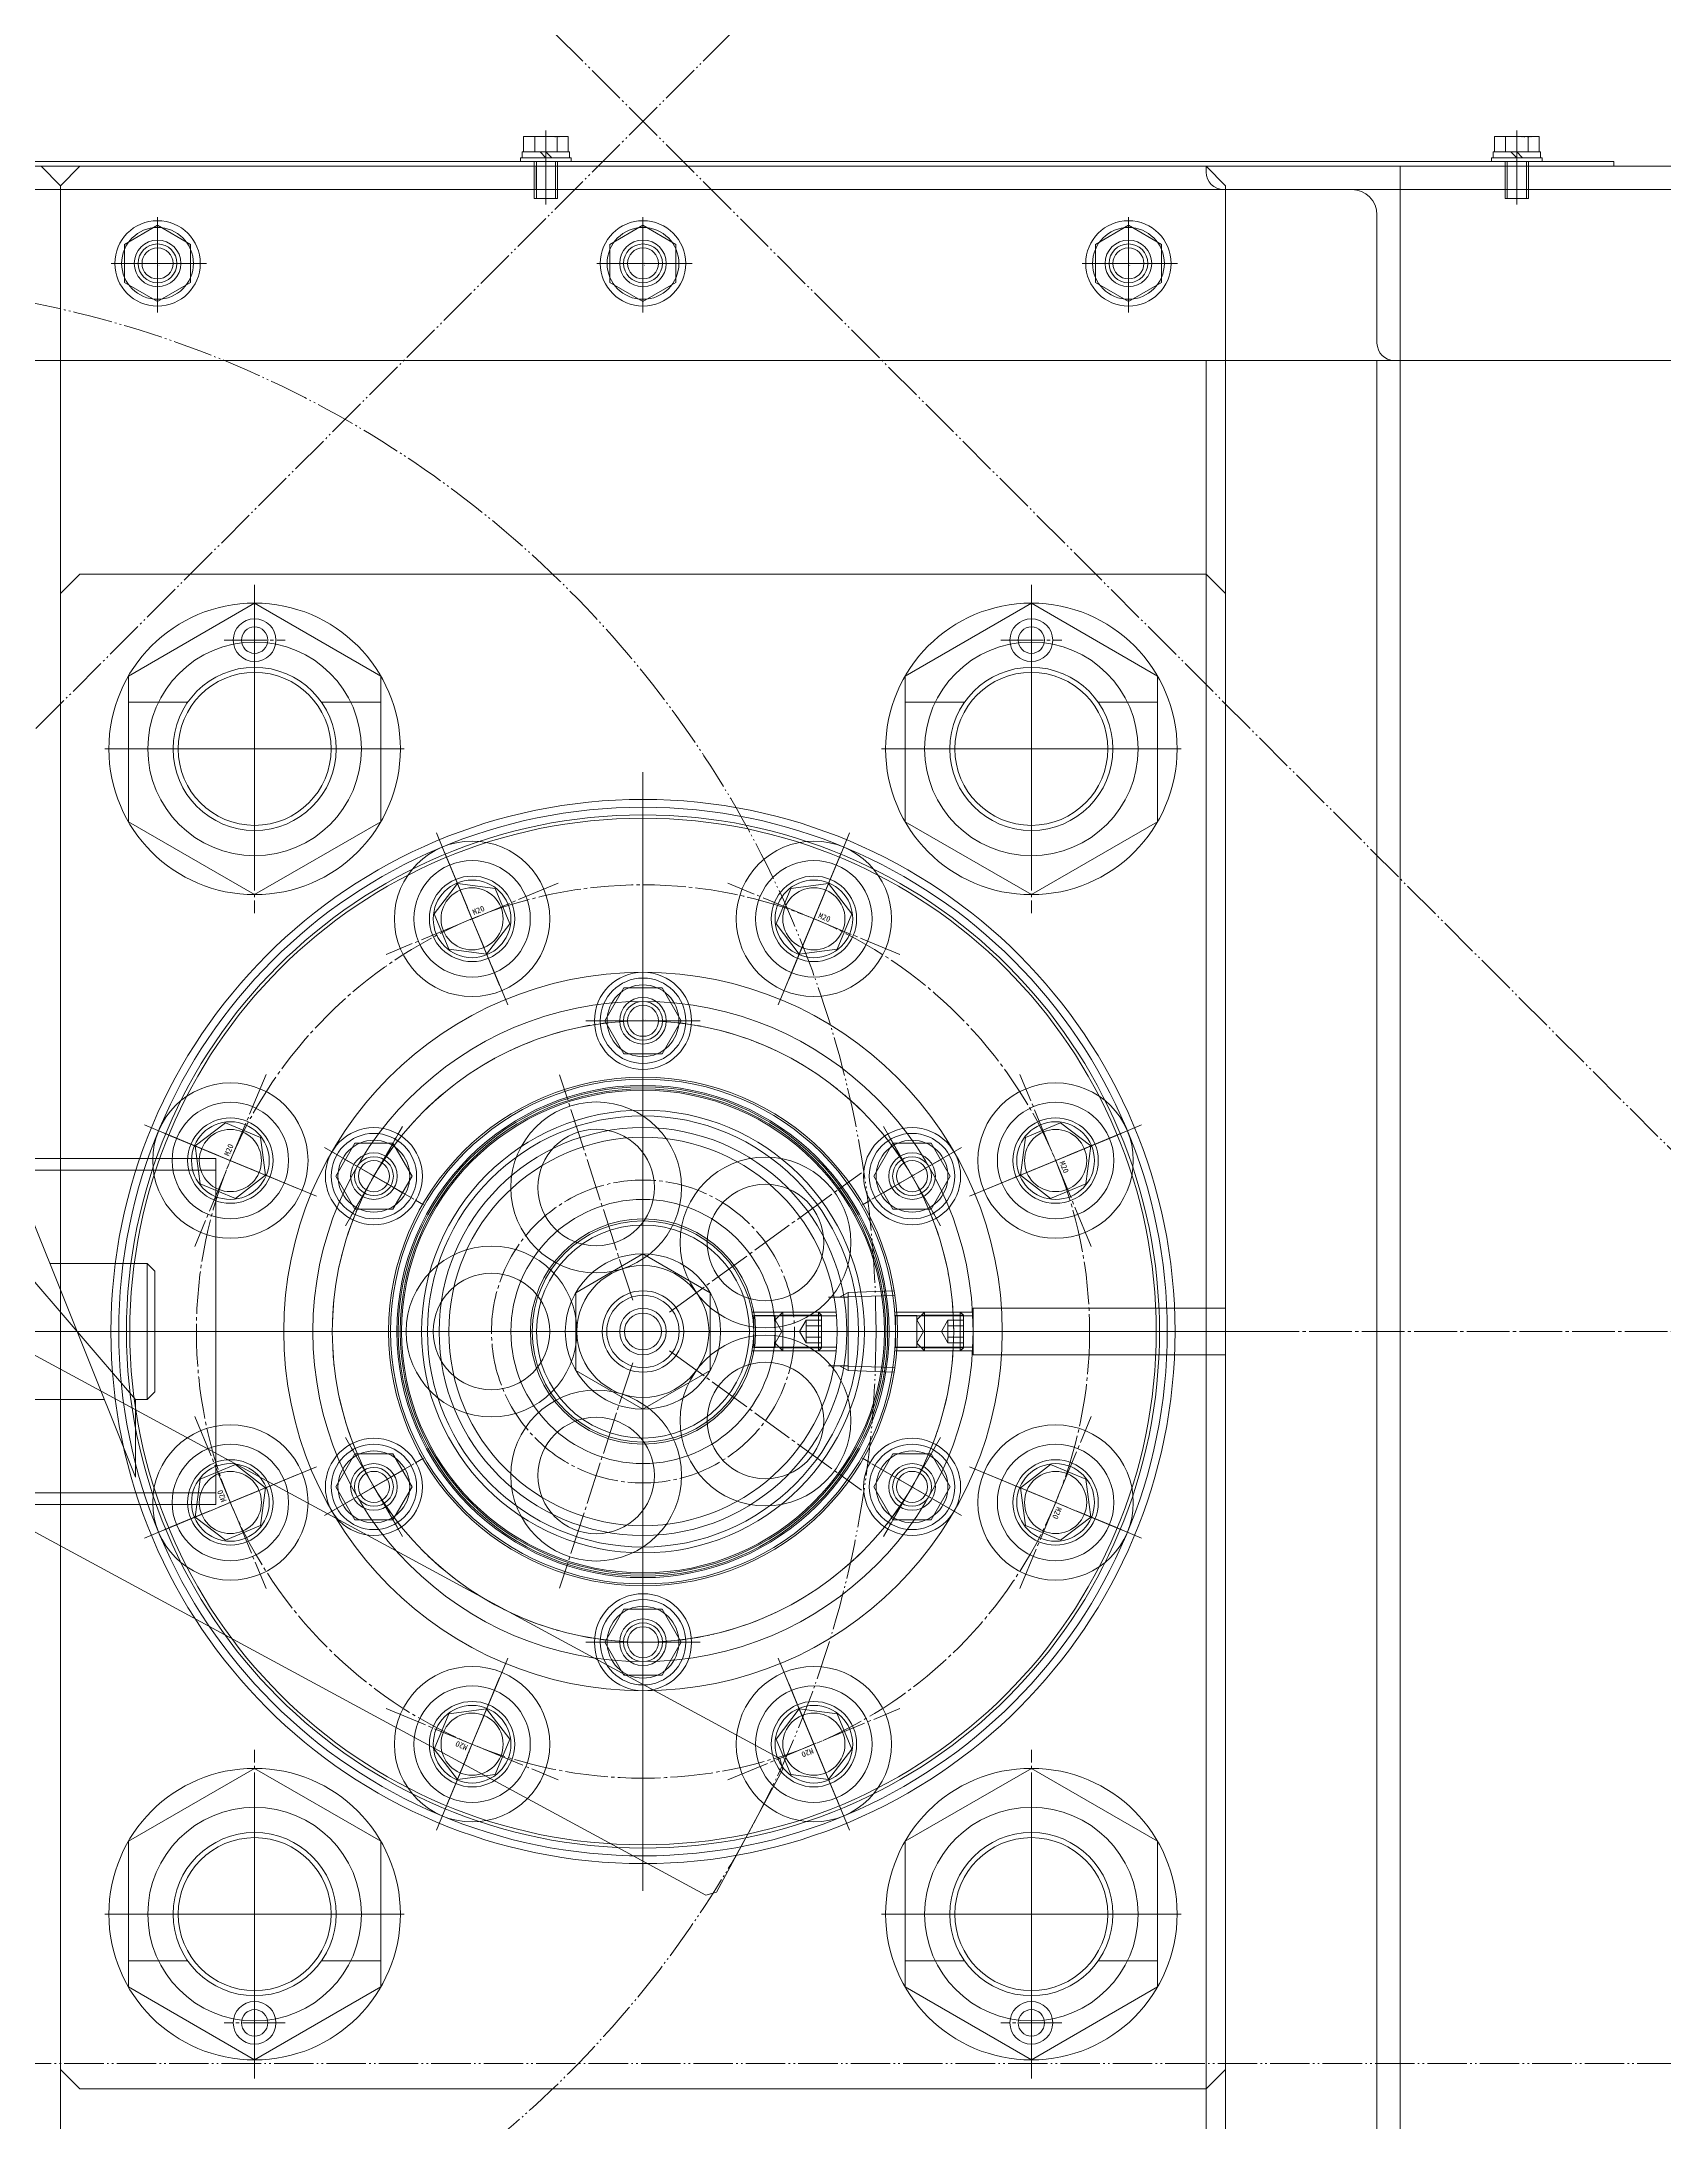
# Model space of a CAD drawing. Units: millimetres at full size. Extents: x -21196 to 21204, y -11807 to 11807.
# Drawn here: x -6504 to -6087, y -64 to 472 of the extents above; entities that cross this region are included whole.
import ezdxf
from ezdxf.enums import TextEntityAlignment as Align

# ---------------------------------------------------------------- set-up
doc = ezdxf.new("R2010")
doc.units = ezdxf.units.MM
doc.header["$LTSCALE"] = 0.5
doc.linetypes.add('USER3', pattern=[26.999999, 20.299999, -1.7, 0.8, -1.7, 0.8, -1.7])
doc.linetypes.add('USER4', pattern=[27.1, 22, -1.7, 1.7, -1.7])
doc.layers.add('1-0_設備-5(241129配置図菊池追記(立面図).jww)(機器配置図 260128.dwg)', color=7, linetype='Continuous', lineweight=9)
doc.styles.add('ＭＳ ゴシック', font='')
doc.styles.get('ＭＳ ゴシック').set_extended_font_data('MS Gothic')

msp = doc.modelspace()

# ---------------------------------------------------------------- linework, layer by layer
at = {"layer": '1-0_設備-5(241129配置図菊池追記(立面図).jww)(機器配置図 260128.dwg)', "linetype": 'USER3'}
for p, q in [((-5849.5977, 951.4248), (-6849.5977, -48.5752)), ((-5849.5977, -48.5752), (-6849.5977, 951.4248))]:
    msp.add_line(p, q, dxfattribs=at)
at = {"layer": '1-0_設備-5(241129配置図菊池追記(立面図).jww)(機器配置図 260128.dwg)'}
for p, q in [((-6377.4844, 443.5529), (-6377.4844, 447.5529)), ((-6371.711, 443.5529), (-6371.711, 447.5529)), ((-6368.8242, 443.5529), (-6368.8242, 447.5529)), ((-6127.4844, 443.5529), (-6127.4844, 447.5529)), ((-6121.711, 443.5529), (-6121.711, 447.5529)), ((-6118.8242, 443.5529), (-6118.8242, 447.5529)), ((-6381.0977, 442.0529), (-6368.0977, 442.0529)), ((-6381.0977, 442.0529), (-6381.0977, 441.0529)), ((-6381.0977, 441.0529), (-6368.0977, 441.0529)), ((-6380.6977, 443.5529), (-6380.6977, 442.0529)), ((-6368.4977, 443.5529), (-6380.6977, 443.5529)), ((-6377.5977, 431.5529), (-6377.5977, 441.0529)), ((-6377.5977, 433.8528), (-6377.5977, 439.8529)), ((-6377.0977, 433.8528), (-6377.0977, 439.8529)), ((-6377.0562, 431.5529), (-6377.0562, 441.0529)), ((-6374.5977, 442.0529), (-6376.0977, 443.5529)), ((-6374.5977, 443.5529), (-6373.0977, 442.0529)), ((-6372.1392, 431.5529), (-6372.1392, 441.0529)), ((-6372.0977, 433.8528), (-6372.0977, 439.8529)), ((-6371.5977, 431.5529), (-6371.5977, 441.0529)), ((-6371.5977, 433.8528), (-6371.5977, 439.8529)), ((-6368.4977, 442.0529), (-6368.4977, 443.5529)), ((-6368.0977, 441.0529), (-6368.0977, 442.0529)), ((-6204.5977, 438.3529), (-6204.5977, 439.8529)), ((-6154.5977, 439.8529), (-6204.5977, 439.8529)), ((-6154.5977, 439.8529), (-6154.5977, 389.8529)), ((-6131.0977, 442.0529), (-6118.0977, 442.0529)), ((-6131.0977, 442.0529), (-6131.0977, 441.0529)), ((-6131.0977, 441.0529), (-6118.0977, 441.0529)), ((-6130.6977, 443.5529), (-6130.6977, 442.0529)), ((-6118.4977, 443.5529), (-6130.6977, 443.5529)), ((-6127.5977, 431.5529), (-6127.5977, 441.0529)), ((-6127.5977, 433.8528), (-6127.5977, 439.8529)), ((-6127.0977, 433.8528), (-6127.0977, 439.8529)), ((-6127.0562, 431.5529), (-6127.0562, 441.0529)), ((-6124.5977, 442.0529), (-6126.0977, 443.5529)), ((-6124.5977, 443.5529), (-6123.0977, 442.0529)), ((-6122.1392, 431.5529), (-6122.1392, 441.0529)), ((-6122.0977, 433.8528), (-6122.0977, 439.8529)), ((-6121.5977, 431.5529), (-6121.5977, 441.0529)), ((-6121.5977, 433.8528), (-6121.5977, 439.8529)), ((-6118.4977, 442.0529), (-6118.4977, 443.5529)), ((-6118.0977, 441.0529), (-6118.0977, 442.0529)), ((-5749.5977, 433.8528), (-6949.5977, 433.8528)), ((-6377.5977, 431.5529), (-6371.5977, 431.5529)), ((-6167.0977, 433.8529), (-6200.0977, 433.8529)), ((-6127.5977, 431.5529), (-6121.5977, 431.5529)), ((-6160.5977, 394.3529), (-6160.5977, 427.3529)), ((-6160.5977, -110.1472), (-6160.5977, 389.8529)), ((-6156.0977, 389.8529), (-6154.5977, 389.8529)), ((-6154.5977, -110.1471), (-6154.5977, 389.8529)), ((-6482.0977, 301.8529), (-6466.8314, 301.8529)), ((-6482.0977, 301.8529), (-6466.8314, 301.8529)), ((-6417.0977, 301.8529), (-6432.364, 301.8529)), ((-6417.0977, 301.8529), (-6432.364, 301.8529)), ((-6282.0977, 301.8529), (-6266.8314, 301.8529)), ((-6282.0977, 301.8529), (-6266.8314, 301.8529)), ((-6217.0977, 301.8529), (-6232.364, 301.8529)), ((-6217.0977, 301.8529), (-6232.364, 301.8529)), ((-6999.5977, 184.4029), (-6459.5977, 184.4029)), ((-6459.5977, 95.3029), (-6459.5977, 184.4029)), ((-7049.5977, 181.4029), (-6459.5977, 181.4029)), ((-6510.2977, 157.3555), (-6480.2977, 122.3557)), ((-6477.2977, 157.3529), (-6502.2977, 157.3555)), ((-6475.2977, 155.3529), (-6477.2977, 157.3529)), ((-6477.2977, 122.3529), (-6477.2977, 157.3529)), ((-6475.2977, 155.3529), (-6475.2977, 124.3529)), ((-6296.7977, 149.9335), (-6284.9369, 150.3041)), ((-6299.8483, 144.8529), (-6321.5397, 144.8529)), ((-6304.4097, 144.8529), (-6313.5977, 144.8529)), ((-6313.5977, 144.8529), (-6313.5977, 134.8529)), ((-6303.5977, 144.0409), (-6304.4097, 144.8529)), ((-6304.4097, 144.8529), (-6304.4097, 134.8529)), ((-6296.7977, 148.6529), (-6301.8477, 148.6529)), ((-6296.7977, 149.9335), (-6299.0158, 148.6529)), ((-6296.7977, 149.9335), (-6296.7977, 129.7723)), ((-6296.7977, 148.7715), (-6284.7605, 149.1477)), ((-6264.5977, 144.8529), (-6284.5977, 144.8529)), ((-6267.9097, 144.8526), (-6277.0977, 144.8526)), ((-6277.0977, 144.8526), (-6277.0977, 134.8526)), ((-6267.9097, 144.8526), (-6277.0977, 144.8526)), ((-6277.0977, 144.8526), (-6277.0977, 134.8526)), ((-6267.0977, 144.0406), (-6267.9097, 144.8526)), ((-6267.9097, 144.8526), (-6267.9097, 134.8526)), ((-6267.0977, 144.0406), (-6267.9097, 144.8526)), ((-6267.9097, 144.8526), (-6267.9097, 134.8526)), ((-6264.5977, 145.8529), (-6199.5977, 145.8529)), ((-6264.5977, 145.8529), (-6264.5977, 133.8529)), ((-6469.714, 139.8529), (-7650.2977, 139.8529)), ((-6299.758, 143.8529), (-6321.3798, 143.8529)), ((-6315.5977, 139.8529), (-6321.0977, 139.8529)), ((-6315.5977, 142.8529), (-6313.8656, 139.8529)), ((-6315.5977, 136.8529), (-6313.8656, 139.8529)), ((-6303.5977, 144.0409), (-6314.4097, 144.0409)), ((-6309.2644, 139.8529), (-6307.5977, 142.7396)), ((-6309.2644, 139.8529), (-6307.5977, 136.9661)), ((-6307.5977, 142.7396), (-6307.5977, 136.9661)), ((-6307.5977, 142.7396), (-6303.5977, 142.7396)), ((-6303.5977, 141.2962), (-6307.5977, 141.2962)), ((-6264.5977, 143.8529), (-6284.5977, 143.8529)), ((-6279.0977, 139.8526), (-6284.5977, 139.8526)), ((-6279.0977, 139.8526), (-6284.5977, 139.8526)), ((-6279.0977, 142.8526), (-6277.3656, 139.8526)), ((-6279.0977, 142.8526), (-6277.3656, 139.8526)), ((-6279.0977, 136.8526), (-6277.3656, 139.8526)), ((-6279.0977, 136.8526), (-6277.3656, 139.8526)), ((-6267.0977, 144.0406), (-6277.9097, 144.0406)), ((-6267.0977, 144.0406), (-6277.9097, 144.0406)), ((-6272.7644, 139.8526), (-6271.0977, 142.7394)), ((-6272.7644, 139.8526), (-6271.0977, 142.7394)), ((-6272.7644, 139.8526), (-6271.0977, 136.9659)), ((-6272.7644, 139.8526), (-6271.0977, 136.9659)), ((-6271.0977, 142.7394), (-6271.0977, 136.9659)), ((-6271.0977, 142.7394), (-6267.0977, 142.7394)), ((-6271.0977, 142.7394), (-6271.0977, 136.9659)), ((-6271.0977, 142.7394), (-6267.0977, 142.7394)), ((-6267.0977, 141.296), (-6271.0977, 141.296)), ((-6267.0977, 141.296), (-6271.0977, 141.296)), ((-6299.8483, 134.8529), (-6321.5397, 134.8529)), ((-6299.758, 135.8529), (-6321.3798, 135.8529)), ((-6315.5977, 136.8529), (-6313.5977, 134.8529)), ((-6304.4097, 134.8529), (-6313.5977, 134.8529)), ((-6303.5977, 138.4095), (-6307.5977, 138.4095)), ((-6303.5977, 136.9661), (-6307.5977, 136.9661)), ((-6303.5977, 135.6649), (-6304.4097, 134.8529)), ((-6264.5977, 135.8529), (-6284.5977, 135.8529)), ((-6264.5977, 134.8529), (-6284.5977, 134.8529)), ((-6279.0977, 136.8526), (-6277.0977, 134.8526)), ((-6279.0977, 136.8526), (-6277.0977, 134.8526)), ((-6267.9097, 134.8526), (-6277.0977, 134.8526)), ((-6267.9097, 134.8526), (-6277.0977, 134.8526)), ((-6267.0977, 138.4092), (-6271.0977, 138.4092)), ((-6267.0977, 138.4092), (-6271.0977, 138.4092)), ((-6267.0977, 136.9659), (-6271.0977, 136.9659)), ((-6267.0977, 136.9659), (-6271.0977, 136.9659)), ((-6267.0977, 135.6646), (-6267.9097, 134.8526)), ((-6267.0977, 135.6646), (-6267.9097, 134.8526)), ((-6296.7977, 131.0529), (-6301.8477, 131.0529)), ((-6296.7977, 129.7723), (-6299.0158, 131.0529)), ((-6284.7605, 130.5581), (-6296.7977, 130.9343)), ((-6284.9369, 129.4016), (-6296.7977, 129.7723)), ((-6264.5977, 133.8529), (-6199.5977, 133.8529)), ((-6475.2977, 124.3529), (-6477.2977, 122.3529)), ((-6540.2977, 122.3555), (-6488.2976, 122.3553)), ((-6480.2977, 122.3557), (-6477.2977, 122.3557)), ((-7049.5977, 98.3029), (-6459.5977, 98.3029)), ((-6999.5977, 95.3029), (-6459.5977, 95.3029)), ((-6482.0977, -22.1471), (-6466.8314, -22.1471)), ((-6482.0977, -22.1471), (-6466.8314, -22.1471)), ((-6417.0977, -22.1471), (-6432.364, -22.1471)), ((-6417.0977, -22.1471), (-6432.364, -22.1471)), ((-6282.0977, -22.1471), (-6266.8314, -22.1471)), ((-6282.0977, -22.1471), (-6266.8314, -22.1471)), ((-6217.0977, -22.1471), (-6232.364, -22.1471)), ((-6217.0977, -22.1471), (-6232.364, -22.1471))]:
    msp.add_line(p, q, dxfattribs=at)
at = {"layer": '1-0_設備-5(241129配置図菊池追記(立面図).jww)(機器配置図 260128.dwg)', "linetype": 'USER4'}
for p, q in [((-6374.5977, 430.0529), (-6374.5977, 449.0529)), ((-6374.5977, 434.5992), (-6374.5977, 446.2855)), ((-6124.5977, 430.0529), (-6124.5977, 449.0529)), ((-6124.5977, 434.5992), (-6124.5977, 446.2855)), ((-6374.5977, 431.6595), (-6374.5977, 442.0462)), ((-6124.5977, 431.6595), (-6124.5977, 442.0462)), ((-6474.5977, 402.217), (-6474.5977, 427.4887)), ((-6474.5977, 405.5118), (-6474.5977, 424.1939)), ((-6349.5977, 402.217), (-6349.5977, 427.4887)), ((-6349.5977, 405.5118), (-6349.5977, 424.1939)), ((-6224.5977, 402.217), (-6224.5977, 427.4887)), ((-6224.5977, 405.5118), (-6224.5977, 424.1939)), ((-6474.5977, 406.5118), (-6474.5977, 423.1939)), ((-6349.5977, 406.5118), (-6349.5977, 423.1939)), ((-6224.5977, 406.5118), (-6224.5977, 423.1939)), ((-6461.9619, 414.8529), (-6487.2335, 414.8529)), ((-6483.9387, 414.8528), (-6465.2566, 414.8528)), ((-6466.2566, 414.8529), (-6482.9387, 414.8529)), ((-6336.9619, 414.8529), (-6362.2335, 414.8529)), ((-6358.9387, 414.8528), (-6340.2566, 414.8528)), ((-6341.2566, 414.8529), (-6357.9387, 414.8529)), ((-6211.9619, 414.8529), (-6237.2335, 414.8529)), ((-6233.9387, 414.8528), (-6215.2566, 414.8528)), ((-6216.2566, 414.8529), (-6232.9387, 414.8529)), ((-6449.5977, 332.1334), (-6449.5977, 247.5723)), ((-6449.5977, 332.1334), (-6449.5977, 247.5723)), ((-6249.5977, 332.1334), (-6249.5977, 247.5723)), ((-6249.5977, 332.1334), (-6249.5977, 247.5723)), ((-6449.5977, 310.0097), (-6449.5977, 325.696)), ((-6449.5977, 310.0097), (-6449.5977, 325.696)), ((-6249.5977, 310.0097), (-6249.5977, 325.696)), ((-6249.5977, 310.0097), (-6249.5977, 325.696)), ((-6457.4409, 317.8529), (-6441.7545, 317.8529)), ((-6457.4409, 317.8529), (-6441.7545, 317.8529)), ((-6449.5977, 258.3529), (-6449.5977, 321.3529)), ((-6449.5977, 258.3529), (-6449.5977, 321.3529)), ((-6449.5977, 258.3529), (-6449.5977, 321.3529)), ((-6449.5977, 258.3529), (-6449.5977, 321.3529)), ((-6257.4409, 317.8529), (-6241.7545, 317.8529)), ((-6257.4409, 317.8529), (-6241.7545, 317.8529)), ((-6249.5977, 258.3529), (-6249.5977, 321.3529)), ((-6249.5977, 258.3529), (-6249.5977, 321.3529)), ((-6249.5977, 258.3529), (-6249.5977, 321.3529)), ((-6249.5977, 258.3529), (-6249.5977, 321.3529)), ((-6411.0535, 289.8529), (-6488.1419, 289.8529)), ((-6411.0535, 289.8529), (-6488.1419, 289.8529)), ((-6481.0977, 289.8529), (-6418.0977, 289.8529)), ((-6481.0977, 289.8529), (-6418.0977, 289.8529)), ((-6481.0977, 289.8529), (-6418.0977, 289.8529)), ((-6481.0977, 289.8529), (-6418.0977, 289.8529)), ((-6211.0535, 289.8529), (-6288.1419, 289.8529)), ((-6211.0535, 289.8529), (-6288.1419, 289.8529)), ((-6281.0977, 289.8529), (-6218.0977, 289.8529)), ((-6281.0977, 289.8529), (-6218.0977, 289.8529)), ((-6281.0977, 289.8529), (-6218.0977, 289.8529)), ((-6281.0977, 289.8529), (-6218.0977, 289.8529)), ((-6349.5977, 283.9008), (-6349.5977, -4.1951)), ((-6349.5977, -1.8565), (-6349.5977, 281.5622)), ((-6384.4309, 223.9476), (-6402.7817, 268.2504)), ((-6314.7645, 223.9476), (-6296.4137, 268.2504)), ((-6386.5018, 228.9472), (-6400.7108, 263.2508)), ((-6312.6936, 228.9472), (-6298.4846, 263.2508)), ((-6400.0131, 261.5663), (-6387.1995, 230.6317)), ((-6299.1823, 261.5663), (-6311.9959, 230.6317)), ((-6371.4549, 255.2744), (-6415.7577, 236.9236)), ((-6283.4377, 236.9236), (-6327.7405, 255.2744)), ((-6349.5977, 244.2064), (-6349.5977, 35.4994)), ((-6349.5977, 236.4518), (-6349.5977, 43.2539)), ((-6349.5977, 234.5754), (-6349.5977, 205.1304)), ((-6349.5977, 47.0566), (-6349.5977, 232.6491)), ((-6349.5977, 232.4887), (-6349.5977, 207.217)), ((-6349.5977, 210.5118), (-6349.5977, 229.1939)), ((-6349.5977, 228.1939), (-6349.5977, 211.5118)), ((-6364.3202, 219.8529), (-6334.8752, 219.8529)), ((-6336.9619, 219.8529), (-6362.2335, 219.8529)), ((-6446.6684, 206.0129), (-6465.0192, 161.7101)), ((-6352.2175, 147.9158), (-6371.0812, 205.9724)), ((-6234.1761, 161.7101), (-6252.527, 206.0129)), ((-6349.5977, 201.6786), (-6349.5977, 78.0271)), ((-6433.6925, 174.6861), (-6477.9952, 193.0369)), ((-6265.5029, 174.6861), (-6221.2002, 193.0369)), ((-6438.6921, 176.757), (-6472.9956, 190.966)), ((-6471.3112, 190.2682), (-6440.3765, 177.4547)), ((-6426.241, 167.1028), (-6411.5185, 192.6029)), ((-6412.5618, 190.7958), (-6425.1976, 168.9099)), ((-6287.6769, 192.6029), (-6272.9544, 167.1028)), ((-6273.9977, 168.9099), (-6286.6336, 190.7958)), ((-6260.5033, 176.757), (-6226.1998, 190.966)), ((-6227.8842, 190.2682), (-6258.8189, 177.4547)), ((-6431.6298, 187.2141), (-6406.1297, 172.4916)), ((-6429.8227, 186.1708), (-6407.9368, 173.535)), ((-6410.7901, 175.1823), (-6426.9693, 184.5234)), ((-6426.1033, 184.0234), (-6411.6562, 175.6823)), ((-6267.5656, 187.2141), (-6293.0657, 172.4916)), ((-6269.3727, 186.1708), (-6291.2586, 173.535)), ((-6288.4053, 175.1823), (-6272.2261, 184.5234)), ((-6273.0921, 184.0234), (-6287.5392, 175.6823)), ((-6342.739, 144.836), (-6293.3531, 180.717)), ((-6349.5977, 118.8529), (-6349.5977, 160.8529)), ((-6349.5977, 150.185), (-6349.5977, 129.5208)), ((-5679.2917, 139.8529), (-7623.0798, 139.8529)), ((-7414.5977, 139.8529), (-6450.1883, 139.8529)), ((-6205.5498, 139.8529), (-6493.6456, 139.8529)), ((-6491.307, 139.8529), (-6207.8884, 139.8529)), ((-6245.2442, 139.8529), (-6453.9512, 139.8529)), ((-6191.5315, 139.8529), (-6446.1966, 139.8529)), ((-6442.3939, 139.8529), (-6256.8015, 139.8529)), ((-6358.0755, 139.8529), (-6419.1199, 139.8529)), ((-6287.7719, 139.8529), (-6411.4235, 139.8529)), ((-6370.5977, 139.8529), (-6328.5977, 139.8529)), ((-6339.2656, 139.8529), (-6359.9298, 139.8529)), ((-6296.2099, 139.8529), (-6324.4855, 139.8529)), ((-6317.5977, 139.8529), (-6301.5977, 139.8529)), ((-6281.0977, 139.8526), (-6265.0977, 139.8526)), ((-6281.0977, 139.8526), (-6265.0977, 139.8526)), ((-6342.739, 134.8697), (-6293.3531, 98.9888)), ((-6352.2175, 131.79), (-6371.0812, 73.7334)), ((-6465.0192, 117.9957), (-6446.6684, 73.6929)), ((-6252.527, 73.6929), (-6234.1761, 117.9957)), ((-6411.5185, 87.1028), (-6426.241, 112.6029)), ((-6272.9544, 112.6029), (-6287.6769, 87.1028)), ((-6431.6298, 92.4916), (-6406.1297, 107.2141)), ((-6425.1976, 110.7958), (-6412.5618, 88.9099)), ((-6267.5656, 92.4916), (-6293.0657, 107.2141)), ((-6286.6336, 88.9099), (-6273.9977, 110.7958)), ((-6433.6925, 105.0197), (-6477.9952, 86.6689)), ((-6438.6921, 102.9488), (-6472.9956, 88.7398)), ((-6471.3112, 89.4375), (-6440.3765, 102.2511)), ((-6429.8227, 93.535), (-6407.9368, 106.1708)), ((-6410.7901, 104.5234), (-6426.9693, 95.1823)), ((-6426.1033, 95.6823), (-6411.6562, 104.0234)), ((-6269.3727, 93.535), (-6291.2586, 106.1708)), ((-6288.4053, 104.5234), (-6272.2261, 95.1823)), ((-6273.0921, 95.6823), (-6287.5392, 104.0234)), ((-6265.5029, 105.0197), (-6221.2002, 86.6689)), ((-6260.5033, 102.9488), (-6226.1998, 88.7398)), ((-6227.8842, 89.4375), (-6258.8189, 102.2511)), ((-6349.5977, 45.1304), (-6349.5977, 74.5754)), ((-6349.5977, 47.217), (-6349.5977, 72.4887)), ((-6349.5977, 69.1939), (-6349.5977, 50.5118)), ((-6349.5977, 51.5118), (-6349.5977, 68.1939)), ((-6334.8752, 59.8529), (-6364.3202, 59.8529)), ((-6362.2335, 59.8529), (-6336.9619, 59.8529)), ((-6384.4309, 55.7581), (-6402.7817, 11.4553)), ((-6314.7645, 55.7581), (-6296.4137, 11.4553)), ((-6386.5018, 50.7585), (-6400.7108, 16.455)), ((-6400.0131, 18.1394), (-6387.1995, 49.0741)), ((-6312.6936, 50.7585), (-6298.4846, 16.455)), ((-6299.1823, 18.1394), (-6311.9959, 49.0741)), ((-6415.7577, 42.7821), (-6371.4549, 24.4313)), ((-6327.7405, 24.4313), (-6283.4377, 42.7821)), ((-6449.5977, -52.4277), (-6449.5977, 32.1334)), ((-6449.5977, -52.4277), (-6449.5977, 32.1334)), ((-6249.5977, -52.4277), (-6249.5977, 32.1334)), ((-6249.5977, -52.4277), (-6249.5977, 32.1334)), ((-6449.5977, -41.6471), (-6449.5977, 21.3529)), ((-6449.5977, -41.6471), (-6449.5977, 21.3529)), ((-6449.5977, -41.6471), (-6449.5977, 21.3529)), ((-6449.5977, -41.6471), (-6449.5977, 21.3529)), ((-6249.5977, -41.6471), (-6249.5977, 21.3529)), ((-6249.5977, -41.6471), (-6249.5977, 21.3529)), ((-6249.5977, -41.6471), (-6249.5977, 21.3529)), ((-6249.5977, -41.6471), (-6249.5977, 21.3529)), ((-6488.1419, -10.1471), (-6411.0535, -10.1471)), ((-6488.1419, -10.1471), (-6411.0535, -10.1471)), ((-6481.0977, -10.1471), (-6418.0977, -10.1471)), ((-6481.0977, -10.1471), (-6418.0977, -10.1471)), ((-6481.0977, -10.1471), (-6418.0977, -10.1471)), ((-6481.0977, -10.1471), (-6418.0977, -10.1471)), ((-6288.1419, -10.1471), (-6211.0535, -10.1471)), ((-6288.1419, -10.1471), (-6211.0535, -10.1471)), ((-6281.0977, -10.1471), (-6218.0977, -10.1471)), ((-6281.0977, -10.1471), (-6218.0977, -10.1471)), ((-6281.0977, -10.1471), (-6218.0977, -10.1471)), ((-6281.0977, -10.1471), (-6218.0977, -10.1471)), ((-6449.5977, -30.304), (-6449.5977, -45.9903)), ((-6449.5977, -30.304), (-6449.5977, -45.9903)), ((-6249.5977, -30.304), (-6249.5977, -45.9903)), ((-6249.5977, -30.304), (-6249.5977, -45.9903)), ((-6441.7545, -38.1471), (-6457.4409, -38.1471)), ((-6441.7545, -38.1471), (-6457.4409, -38.1471)), ((-6241.7545, -38.1471), (-6257.4409, -38.1471)), ((-6241.7545, -38.1471), (-6257.4409, -38.1471))]:
    msp.add_line(p, q, dxfattribs=at)
at = {"layer": '1-0_設備-5(241129配置図菊池追記(立面図).jww)(機器配置図 260128.dwg)', "linetype": 'USER3'}
msp.add_lwpolyline([(-5849.5977, 951.4248), (-6849.5977, 951.4248), (-6849.5977, -48.5752), (-5849.5977, -48.5752)], close=True, dxfattribs=at)
at = {"layer": '1-0_設備-5(241129配置図菊池追記(立面図).jww)(機器配置図 260128.dwg)'}
for points in [[(-6380.3712, 443.5529), (-6380.3712, 447.5529), (-6368.8242, 447.5529)], [(-6130.3712, 443.5529), (-6130.3712, 447.5529), (-6118.8242, 447.5529)], [(-6099.5977, 439.8529), (-6099.5977, 441.0529), (-6669.5977, 441.0529)], [(-6499.5977, 389.8529), (-6669.5977, 389.8529), (-6669.5977, 439.8529), (-5749.5977, 439.8529), (-5749.5977, 389.8529), (-6199.5977, 389.8529)], [(-6459.5977, 95.3029), (-6459.5977, 184.4029), (-6669.5977, 184.4029)], [(-6510.2977, 177.3555), (-6480.2977, 102.3557), (-6480.2977, 122.3557)], [(-6315.5977, 136.8529), (-6315.5977, 142.8529), (-6313.5977, 144.8529)], [(-6279.0977, 136.8526), (-6279.0977, 142.8526), (-6277.0977, 144.8526)], [(-6279.0977, 136.8526), (-6279.0977, 142.8526), (-6277.0977, 144.8526)], [(-6303.5977, 144.0409), (-6303.5977, 135.6649), (-6314.4097, 135.6649)], [(-6267.0977, 144.0406), (-6267.0977, 135.6646), (-6277.9097, 135.6646)], [(-6267.0977, 144.0406), (-6267.0977, 135.6646), (-6277.9097, 135.6646)], [(-6669.5977, 95.3029), (-6459.5977, 95.3029), (-6669.5977, 95.3029)]]:
    msp.add_lwpolyline(points, dxfattribs=at)
for points in [[(-5749.5977, 439.8529), (-6949.5977, 439.8529), (-6949.5977, 389.8529), (-5749.5977, 389.8529)], [(-6899.5977, 441.0529), (-6099.5977, 441.0529), (-6099.5977, 439.8529), (-6899.5977, 439.8529)], [(-6504.5977, -160.1471), (-6644.5977, -160.1471), (-6649.5977, -155.1471), (-6649.5977, 434.8529), (-6644.5977, 439.8529), (-6504.5977, 439.8529), (-6499.5977, 434.8529), (-6499.5977, -155.1471)], [(-6499.5977, -155.1471), (-6499.5977, 434.8529), (-6494.5977, 439.8529), (-6204.5977, 439.8529), (-6199.5977, 434.8529), (-6199.5977, -155.1471), (-6204.5977, -160.1471), (-6494.5977, -160.1471)], [(-6466.0977, 419.7604), (-6466.0977, 409.9453), (-6474.5977, 405.038), (-6483.0977, 409.9453), (-6483.0977, 419.7604), (-6474.5977, 424.6678)], [(-6341.0977, 419.7604), (-6341.0977, 409.9453), (-6349.5977, 405.038), (-6358.0977, 409.9453), (-6358.0977, 419.7604), (-6349.5977, 424.6678)], [(-6216.0977, 419.7604), (-6216.0977, 409.9453), (-6224.5977, 405.038), (-6233.0977, 409.9453), (-6233.0977, 419.7604), (-6224.5977, 424.6678)], [(-6154.5977, -110.1472), (-6204.5977, -110.1472), (-6204.5977, 389.8529), (-6154.5977, 389.8529)], [(-6499.5977, -50.1471), (-6499.5977, 329.8529), (-6494.5977, 334.8529), (-6204.5977, 334.8529), (-6199.5977, 329.8529), (-6199.5977, -50.1471), (-6204.5977, -55.1471), (-6494.5977, -55.1471)], [(-6417.0977, 308.6168), (-6449.5977, 327.3806), (-6482.0977, 308.6168), (-6482.0977, 271.089), (-6449.5977, 252.3251), (-6417.0977, 271.089)], [(-6417.0977, 308.6168), (-6449.5977, 327.3806), (-6482.0977, 308.6168), (-6482.0977, 271.089), (-6449.5977, 252.3251), (-6417.0977, 271.089)], [(-6217.0977, 308.6168), (-6249.5977, 327.3806), (-6282.0977, 308.6168), (-6282.0977, 271.089), (-6249.5977, 252.3251), (-6217.0977, 271.089)], [(-6217.0977, 308.6168), (-6249.5977, 327.3806), (-6282.0977, 308.6168), (-6282.0977, 271.089), (-6249.5977, 252.3251), (-6217.0977, 271.089)], [(-6314.3768, 29.8951), (-6785.7817, 284.99), (-6788.4925, 284.1829), (-6805.6257, 252.5214), (-6804.8186, 249.8106), (-6333.4137, -5.2843), (-6330.7029, -4.4772), (-6313.5696, 27.1843)], [(-6403.3373, 247.3801), (-6399.5813, 238.3123), (-6389.8503, 237.0312), (-6383.8753, 244.8179), (-6387.6313, 253.8857), (-6397.3623, 255.1669)], [(-6311.5641, 253.8857), (-6315.3201, 244.8179), (-6309.3451, 237.0312), (-6299.6141, 238.3123), (-6295.8581, 247.3801), (-6301.8331, 255.1669)], [(-6354.5053, 228.3529), (-6344.6901, 228.3529), (-6339.7828, 219.8529), (-6344.6901, 211.3529), (-6354.5053, 211.3529), (-6359.4126, 219.8529)], [(-6463.6306, 177.8865), (-6454.5627, 174.1305), (-6446.776, 180.1054), (-6448.0571, 189.8364), (-6457.1249, 193.5925), (-6464.9117, 187.6175)], [(-6242.0704, 193.5925), (-6251.1383, 189.8364), (-6252.4194, 180.1054), (-6244.6327, 174.1305), (-6235.5648, 177.8865), (-6234.2837, 187.6175)], [(-6428.6947, 179.8528), (-6423.7872, 188.353), (-6413.9723, 188.3528), (-6409.0647, 179.853), (-6413.9723, 171.3528), (-6423.7872, 171.3529)], [(-6275.4082, 188.353), (-6270.5007, 179.8528), (-6275.4082, 171.3529), (-6285.2231, 171.3528), (-6290.1307, 179.853), (-6285.2231, 188.3528)], [(-6349.5977, 119.8529), (-6332.2772, 129.8529), (-6332.2772, 149.8529), (-6349.5977, 159.8529), (-6366.9182, 149.8529), (-6366.9182, 129.8529)], [(-6315.5977, 143.9529), (-6321.0977, 143.9529), (-6321.0977, 135.7529), (-6315.5977, 135.7529)], [(-6279.0977, 143.9526), (-6284.5977, 143.9526), (-6284.5977, 135.7526), (-6279.0977, 135.7526)], [(-6279.0977, 143.9526), (-6284.5977, 143.9526), (-6284.5977, 135.7526), (-6279.0977, 135.7526)], [(-6423.7872, 91.3528), (-6428.6947, 99.853), (-6423.7872, 108.3528), (-6413.9723, 108.353), (-6409.0647, 99.8528), (-6413.9723, 91.3529)], [(-6270.5007, 99.853), (-6275.4082, 91.3528), (-6285.2231, 91.3529), (-6290.1307, 99.8528), (-6285.2231, 108.353), (-6275.4082, 108.3528)], [(-6457.1249, 86.1133), (-6448.0571, 89.8693), (-6446.776, 99.6003), (-6454.5627, 105.5753), (-6463.6306, 101.8192), (-6464.9117, 92.0883)], [(-6235.5648, 101.8192), (-6244.6327, 105.5753), (-6252.4194, 99.6003), (-6251.1383, 89.8693), (-6242.0704, 86.1133), (-6234.2837, 92.0883)], [(-6344.6901, 51.3529), (-6354.5053, 51.3529), (-6359.4126, 59.8529), (-6354.5053, 68.3529), (-6344.6901, 68.3529), (-6339.7828, 59.8529)], [(-6387.6313, 25.82), (-6383.8753, 34.8878), (-6389.8503, 42.6746), (-6399.5813, 41.3934), (-6403.3373, 32.3256), (-6397.3623, 24.5389)], [(-6295.8581, 32.3256), (-6299.6141, 41.3934), (-6309.3451, 42.6746), (-6315.3201, 34.8878), (-6311.5641, 25.82), (-6301.8331, 24.5389)], [(-6482.0977, -28.911), (-6449.5977, -47.6749), (-6417.0977, -28.911), (-6417.0977, 8.6168), (-6449.5977, 27.3806), (-6482.0977, 8.6168)], [(-6482.0977, -28.911), (-6449.5977, -47.6749), (-6417.0977, -28.911), (-6417.0977, 8.6168), (-6449.5977, 27.3806), (-6482.0977, 8.6168)], [(-6282.0977, -28.911), (-6249.5977, -47.6749), (-6217.0977, -28.911), (-6217.0977, 8.6168), (-6249.5977, 27.3806), (-6282.0977, 8.6168)], [(-6282.0977, -28.911), (-6249.5977, -47.6749), (-6217.0977, -28.911), (-6217.0977, 8.6168), (-6249.5977, 27.3806), (-6282.0977, 8.6168)]]:
    msp.add_lwpolyline(points, close=True, dxfattribs=at)
for centre, radius in [((-6474.5977, 414.8529), 11), ((-6474.5977, 414.8529), 9.25), ((-6349.5977, 414.8529), 11), ((-6349.5977, 414.8529), 9.25), ((-6224.5977, 414.8529), 11), ((-6224.5977, 414.8529), 9.25), ((-6474.5977, 414.8528), 6), ((-6474.5977, 414.8529), 5), ((-6474.5977, 414.8529), 4), ((-6349.5977, 414.8528), 6), ((-6349.5977, 414.8529), 5), ((-6349.5977, 414.8529), 4), ((-6224.5977, 414.8528), 6), ((-6224.5977, 414.8529), 5), ((-6224.5977, 414.8529), 4), ((-6449.5977, 289.8529), 37.528), ((-6449.5977, 289.8529), 37.528), ((-6249.5977, 289.8529), 37.528), ((-6249.5977, 289.8529), 37.528), ((-6449.5977, 317.8529), 5.5), ((-6449.5977, 317.8529), 5.5), ((-6249.5977, 317.8529), 5.5), ((-6249.5977, 317.8529), 5.5), ((-6449.5977, 289.8529), 27.5), ((-6449.5977, 289.8529), 27.5), ((-6449.5977, 317.8529), 3.4), ((-6449.5977, 317.8529), 3.4), ((-6249.5977, 289.8529), 27.5), ((-6249.5977, 289.8529), 27.5), ((-6249.5977, 317.8529), 3.4), ((-6249.5977, 317.8529), 3.4), ((-6449.5977, 289.8529), 21), ((-6449.5977, 289.8529), 21), ((-6449.5977, 289.8529), 21), ((-6449.5977, 289.8529), 21), ((-6449.5977, 289.8529), 21), ((-6449.5977, 289.8529), 21), ((-6249.5977, 289.8529), 21), ((-6249.5977, 289.8529), 21), ((-6249.5977, 289.8529), 21), ((-6249.5977, 289.8529), 21), ((-6249.5977, 289.8529), 21), ((-6249.5977, 289.8529), 21), ((-6449.5977, 289.8529), 19.693), ((-6449.5977, 289.8529), 19.693), ((-6449.5977, 289.8529), 19.693), ((-6449.5977, 289.8529), 19.693), ((-6249.5977, 289.8529), 19.693), ((-6249.5977, 289.8529), 19.693), ((-6249.5977, 289.8529), 19.693), ((-6249.5977, 289.8529), 19.693), ((-6349.5977, 139.8529), 137), ((-6349.5977, 139.8529), 135), ((-6349.5977, 139.8529), 133), ((-6349.5977, 139.8529), 132.151), ((-6393.6063, 246.099), 20), ((-6305.5891, 246.099), 20), ((-6393.6063, 246.099), 15), ((-6305.5891, 246.099), 15), ((-6393.6063, 246.099), 11), ((-6393.6063, 246.099), 10), ((-6393.6063, 246.099), 8), ((-6305.5891, 246.099), 11), ((-6305.5891, 246.099), 10), ((-6305.5891, 246.099), 8), ((-6349.5977, 139.8529), 92.5), ((-6349.5977, 219.8529), 12.5), ((-6349.5977, 219.8529), 11), ((-6349.5977, 219.8529), 9.25), ((-6349.5977, 219.8529), 6), ((-6349.5977, 139.8529), 85), ((-6349.5977, 139.8529), 85), ((-6349.5977, 139.8529), 80), ((-6349.5977, 219.8529), 5), ((-6349.5977, 219.8529), 5), ((-6349.5977, 219.8529), 4), ((-6455.8438, 183.8615), 20), ((-6349.5977, 139.8529), 65.5), ((-6349.5977, 139.8529), 65), ((-6243.3515, 183.8615), 20), ((-6455.8438, 183.8615), 15), ((-6349.5977, 139.8529), 63.376), ((-6349.5977, 139.8529), 63), ((-6349.5977, 139.8529), 62.5), ((-6349.5977, 139.8529), 62.151), ((-6361.6494, 176.9441), 22), ((-6243.3515, 183.8615), 15), ((-6455.8438, 183.8615), 11), ((-6455.8438, 183.8615), 10), ((-6349.5977, 139.8529), 57), ((-6349.5977, 139.8529), 57), ((-6349.5977, 139.8529), 55.5), ((-6243.3515, 183.8615), 11), ((-6243.3515, 183.8615), 10), ((-6455.8438, 183.8615), 8), ((-6418.8797, 179.8529), 12.5), ((-6418.8797, 179.8529), 11), ((-6418.8797, 179.8529), 9.25), ((-6349.5977, 139.8529), 52.5), ((-6349.5977, 139.8529), 50), ((-6361.6494, 176.9441), 15), ((-6280.3157, 179.8529), 12.5), ((-6280.3157, 179.8529), 11), ((-6280.3157, 179.8529), 9.25), ((-6243.3515, 183.8615), 8), ((-6418.8797, 179.8529), 6), ((-6418.8797, 179.8529), 5), ((-6418.8797, 179.8529), 5), ((-6418.8797, 179.8529), 4), ((-6318.046, 162.7765), 22), ((-6280.3157, 179.8529), 6), ((-6280.3157, 179.8529), 5), ((-6280.3157, 179.8529), 5), ((-6280.3157, 179.8529), 4), ((-6318.046, 162.7765), 15), ((-6349.5977, 139.8529), 34), ((-6349.5977, 139.8529), 29), ((-6349.5977, 139.8529), 28.5), ((-6349.5977, 139.8529), 27.418), ((-6388.5977, 139.8529), 22), ((-6349.5977, 139.8529), 20), ((-6349.5977, 139.8529), 17), ((-6388.5977, 139.8529), 15), ((-6349.5977, 139.8529), 10.478), ((-6349.5977, 139.8529), 9.316), ((-6349.5977, 139.8529), 6), ((-6349.5977, 139.8529), 6), ((-6349.5977, 139.8529), 4.75), ((-6349.5977, 139.8529), 4.75), ((-6318.046, 116.9292), 22), ((-6318.046, 116.9292), 15), ((-6361.6494, 102.7617), 22), ((-6455.8438, 95.8443), 20), ((-6361.6494, 102.7617), 15), ((-6243.3515, 95.8443), 20), ((-6455.8438, 95.8443), 15), ((-6418.8797, 99.8529), 12.5), ((-6418.8797, 99.8529), 11), ((-6418.8797, 99.8529), 9.25), ((-6280.3157, 99.8529), 12.5), ((-6280.3157, 99.8529), 11), ((-6280.3157, 99.8529), 9.25), ((-6243.3515, 95.8443), 15), ((-6455.8438, 95.8443), 11), ((-6455.8438, 95.8443), 10), ((-6455.8438, 95.8443), 8), ((-6418.8797, 99.8529), 6), ((-6418.8797, 99.8529), 5), ((-6418.8797, 99.8529), 5), ((-6418.8797, 99.8529), 4), ((-6280.3157, 99.8529), 6), ((-6280.3157, 99.8529), 5), ((-6280.3157, 99.8529), 5), ((-6280.3157, 99.8529), 4), ((-6243.3515, 95.8443), 11), ((-6243.3515, 95.8443), 10), ((-6243.3515, 95.8443), 8), ((-6349.5977, 59.8529), 12.5), ((-6349.5977, 59.8529), 11), ((-6349.5977, 59.8529), 9.25), ((-6349.5977, 59.8529), 6), ((-6349.5977, 59.8529), 5), ((-6349.5977, 59.8529), 5), ((-6349.5977, 59.8529), 4), ((-6393.6063, 33.6067), 20), ((-6305.5891, 33.6067), 20), ((-6393.6063, 33.6067), 15), ((-6305.5891, 33.6067), 15), ((-6393.6063, 33.6067), 11), ((-6393.6063, 33.6067), 10), ((-6305.5891, 33.6067), 11), ((-6305.5891, 33.6067), 10), ((-6393.6063, 33.6067), 8), ((-6305.5891, 33.6067), 8), ((-6449.5977, -10.1471), 37.528), ((-6449.5977, -10.1471), 37.528), ((-6249.5977, -10.1471), 37.528), ((-6249.5977, -10.1471), 37.528), ((-6449.5977, -10.1471), 27.5), ((-6449.5977, -10.1471), 27.5), ((-6249.5977, -10.1471), 27.5), ((-6249.5977, -10.1471), 27.5), ((-6449.5977, -10.1471), 21), ((-6449.5977, -10.1471), 21), ((-6449.5977, -10.1471), 21), ((-6449.5977, -10.1471), 21), ((-6449.5977, -10.1471), 21), ((-6449.5977, -10.1471), 21), ((-6249.5977, -10.1471), 21), ((-6249.5977, -10.1471), 21), ((-6249.5977, -10.1471), 21), ((-6249.5977, -10.1471), 21), ((-6249.5977, -10.1471), 21), ((-6249.5977, -10.1471), 21), ((-6449.5977, -10.1471), 19.693), ((-6449.5977, -10.1471), 19.693), ((-6449.5977, -10.1471), 19.693), ((-6449.5977, -10.1471), 19.693), ((-6249.5977, -10.1471), 19.693), ((-6249.5977, -10.1471), 19.693), ((-6249.5977, -10.1471), 19.693), ((-6249.5977, -10.1471), 19.693), ((-6449.5977, -38.1471), 5.5), ((-6449.5977, -38.1471), 5.5), ((-6449.5977, -38.1471), 3.4), ((-6449.5977, -38.1471), 3.4), ((-6249.5977, -38.1471), 5.5), ((-6249.5977, -38.1471), 5.5), ((-6249.5977, -38.1471), 3.4), ((-6249.5977, -38.1471), 3.4)]:
    msp.add_circle(centre, radius, dxfattribs=at)
at = {"layer": '1-0_設備-5(241129配置図菊池追記(立面図).jww)(機器配置図 260128.dwg)', "linetype": 'USER3'}
msp.add_circle((-6559.5977, 139.8529), 270, dxfattribs=at)
at = {"layer": '1-0_設備-5(241129配置図菊池追記(立面図).jww)(機器配置図 260128.dwg)', "linetype": 'USER4'}
for radius in [115, 115, 80, 80, 39]:
    msp.add_circle((-6349.5977, 139.8529), radius, dxfattribs=at)
at = {"layer": '1-0_設備-5(241129配置図菊池追記(立面図).jww)(機器配置図 260128.dwg)'}
for centre, radius, start, end in [((-6200.0977, 438.3529), 4.5, 180, 270), ((-6167.0977, 427.3529), 6.5, 0, 90), ((-6156.0977, 394.3529), 4.5, 180, 270)]:
    msp.add_arc(centre, radius, start, end, dxfattribs=at)

# ---------------------------------------------------------------- texts
at = {"layer": '1-0_設備-5(241129配置図菊池追記(立面図).jww)(機器配置図 260128.dwg)', "style": 'ＭＳ ゴシック'}
for s, p in [('BT-M6x12L,SW,PW', (-6373.3448, 447.2135)), ('BT-M6x12L,SW,PW', (-6123.3448, 447.2135)), ('BT-M10', (-6350.3158, 59.3033))]:
    msp.add_text(s, height=0.2203, dxfattribs=at).set_placement(p, align=Align.BOTTOM_LEFT)
for s, height, rotation, p in [('BT-M10', 0.2203, 90, (-6474.0482, 414.1348)), ('BT-M10', 0.2203, 90, (-6349.0482, 414.1348)), ('BT-M10', 0.2203, 90, (-6224.0482, 414.1348)), ('M20', 1.469, 22.5, (-6392.95, 246.6248)), ('M20', 1.469, 337.5, (-6304.7532, 246.0068)), ('BT-M10', 0.2203, 180, (-6348.8796, 220.4024)), ('M20', 1.469, 67.5, (-6455.7516, 184.6973)), ('M20', 1.469, 292.5, (-6242.8257, 183.2052)), ('BT-M10', 0.2203, 240, (-6418.9966, 180.7495)), ('BT-M10', 0.2203, 120, (-6279.4807, 179.5058)), ('M20', 1.469, 112.5, (-6456.3697, 96.5005)), ('BT-M10', 0.2203, 300, (-6419.7147, 100.2)), ('BT-M10', 0.2203, 60, (-6280.1988, 98.9562)), ('M20', 1.469, 247.5, (-6243.4438, 95.0084)), ('M20', 1.469, 157.5, (-6394.4422, 33.699)), ('M20', 1.469, 202.5, (-6306.2454, 33.0809))]:
    msp.add_text(s, height=height, rotation=rotation, dxfattribs=at).set_placement(p, align=Align.BOTTOM_LEFT)

doc.saveas('drawing.dxf')
